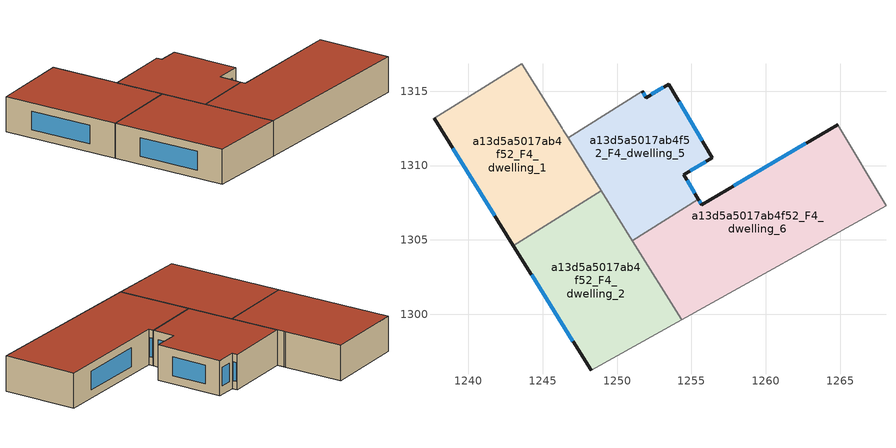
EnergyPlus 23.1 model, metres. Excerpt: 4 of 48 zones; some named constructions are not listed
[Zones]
a13d5a5017ab4f52_F4_dwelling_1
 floor to a13d5a5017ab4f52_F3_dwelling_1 (EU_floor_Construction): 1243.59,1316.86 1248.93,1308.31 1243.02,1304.62 1237.69,1313.17 z12
 wall outside (EU_wall_Construction): 1237.69,1313.17 1243.02,1304.62 z12:15
 wall to a13d5a5017ab4f52_F4_dwelling_2 (EU_wall_Construction): 1243.02,1304.62 1248.93,1308.31 z12:15
 wall to a13d5a5017ab4f52_F4_dwelling_0 (EU_wall_Construction): 1243.59,1316.86 1237.69,1313.17 z12:15
 wall to a13d5a5017ab4f52_F4_dwelling_4 (EU_wall_Construction): 1246.71,1311.88 1246.39,1312.38 1246.31,1312.51 1243.59,1316.86 z12:15
 wall to a13d5a5017ab4f52_F4_dwelling_5 (EU_wall_Construction): 1248.93,1308.31 1246.71,1311.88 z12:15
 window (EU_Window_Construction): 1238.94,1311.16 1241.77,1306.63 z12.7:14.3
 roof outside (EU_roof_Construction): 1248.93,1308.31 1243.59,1316.86 1237.69,1313.17 1243.02,1304.62 z15
a13d5a5017ab4f52_F4_dwelling_2
 floor to a13d5a5017ab4f52_F3_dwelling_2 (EU_floor_Construction): 1248.93,1308.31 1254.36,1299.62 1248.26,1296.22 1243.02,1304.62 z12
 wall outside (EU_wall_Construction): 1243.02,1304.62 1248.26,1296.22 z12:15
 wall adiabatic (EU_wall_Construction): 1248.26,1296.22 1254.36,1299.62 z12:15
 wall to a13d5a5017ab4f52_F4_dwelling_6 (EU_wall_Construction): 1254.36,1299.62 1251.03,1304.95 z12:15
 wall to a13d5a5017ab4f52_F4_dwelling_5 (EU_wall_Construction): 1251.03,1304.95 1248.93,1308.31 z12:15
 window (EU_Window_Construction): 1244.25,1302.64 1247.03,1298.19 z12.7:14.3
 roof outside (EU_roof_Construction): 1254.36,1299.62 1248.93,1308.31 1243.02,1304.62 1248.26,1296.22 z15
a13d5a5017ab4f52_F4_dwelling_5
 floor to a13d5a5017ab4f52_F3_dwelling_5 (EU_floor_Construction): 1253.48,1315.47 1256.41,1310.51 1254.49,1309.39 1255.47,1307.73 1251.03,1304.95 1246.71,1311.88 1251.7,1315 1251.95,1314.57 z12
 wall outside (EU_wall_Construction): 1255.47,1307.73 1254.49,1309.39 1256.41,1310.51 1253.48,1315.47 1251.95,1314.57 1251.7,1315 z12:15
 wall to a13d5a5017ab4f52_F4_dwelling_4 (EU_wall_Construction): 1251.7,1315 1246.71,1311.88 z12:15
 wall to a13d5a5017ab4f52_F4_dwelling_6 (EU_wall_Construction): 1251.03,1304.95 1255.47,1307.73 z12:15
 window (EU_Window_Construction): 1251.89,1314.67 1251.76,1314.9 / 1253.12,1315.26 1252.31,1314.78 / 1255.72,1311.68 1254.17,1314.3 / 1254.94,1309.66 1255.96,1310.25 / 1255.24,1308.12 1254.72,1309 z12.7:14.3
 roof outside (EU_roof_Construction): 1255.47,1307.73 1254.49,1309.39 1256.41,1310.51 1253.48,1315.47 1251.95,1314.57 1251.7,1315 1246.71,1311.88 1251.03,1304.95 z15
a13d5a5017ab4f52_F4_dwelling_6
 floor to a13d5a5017ab4f52_F3_dwelling_6 (EU_floor_Construction): 1264.86,1312.75 1268.09,1307.29 1254.36,1299.62 1251.03,1304.95 1255.47,1307.73 1255.69,1307.36 z12
 wall outside (EU_wall_Construction): 1264.86,1312.75 1255.69,1307.36 1255.47,1307.73 z12:15
 wall adiabatic (EU_wall_Construction): 1254.36,1299.62 1268.09,1307.29 1264.86,1312.75 z12:15
 window (EU_Window_Construction): 1255.64,1307.45 1255.52,1307.64 / 1262.71,1311.48 1257.84,1308.63 z12.7:14.3
 roof outside (EU_roof_Construction): 1268.09,1307.29 1264.86,1312.75 1255.69,1307.36 1255.47,1307.73 1251.03,1304.95 1254.36,1299.62 z15
[SCHEDULE:FILE] Column Number=1; Rows to Skip at Top=0; Number of Hours of Data=8760; Column Separator=Comma; Interpolate to Timestep=No; Minutes per Item=60; Adjust Schedule for Daylight Savings=Yes
Name | File
EU_Step8_GainSchedule_a13d5a5017ab4f52_F2_dwelling_2_f000 | ../../schedules/a13d5a5017ab4f52/a13d5a5017ab4f52_F2_dwelling_2_f000_gain.csv
EU_Step8_GainSchedule_a13d5a5017ab4f52_F2_dwelling_3_f000 | ../../schedules/a13d5a5017ab4f52/a13d5a5017ab4f52_F2_dwelling_3_f000_gain.csv
EU_Step8_GainSchedule_a13d5a5017ab4f52_F2_dwelling_4_f000 | ../../schedules/a13d5a5017ab4f52/a13d5a5017ab4f52_F2_dwelling_4_f000_gain.csv
EU_Step8_GainSchedule_a13d5a5017ab4f52_F2_dwelling_5_f000 | ../../schedules/a13d5a5017ab4f52/a13d5a5017ab4f52_F2_dwelling_5_f000_gain.csv
EU_Step8_GainSchedule_a13d5a5017ab4f52_F2_dwelling_6_f000 | ../../schedules/a13d5a5017ab4f52/a13d5a5017ab4f52_F2_dwelling_6_f000_gain.csv
EU_Step8_GainSchedule_a13d5a5017ab4f52_F2_dwelling_7_f000 | ../../schedules/a13d5a5017ab4f52/a13d5a5017ab4f52_F2_dwelling_7_f000_gain.csv
EU_Step8_GainSchedule_a13d5a5017ab4f52_F2_dwelling_8_f000 | ../../schedules/a13d5a5017ab4f52/a13d5a5017ab4f52_F2_dwelling_8_f000_gain.csv
EU_Step8_GainSchedule_a13d5a5017ab4f52_F2_dwelling_9_f000 | ../../schedules/a13d5a5017ab4f52/a13d5a5017ab4f52_F2_dwelling_9_f000_gain.csv
